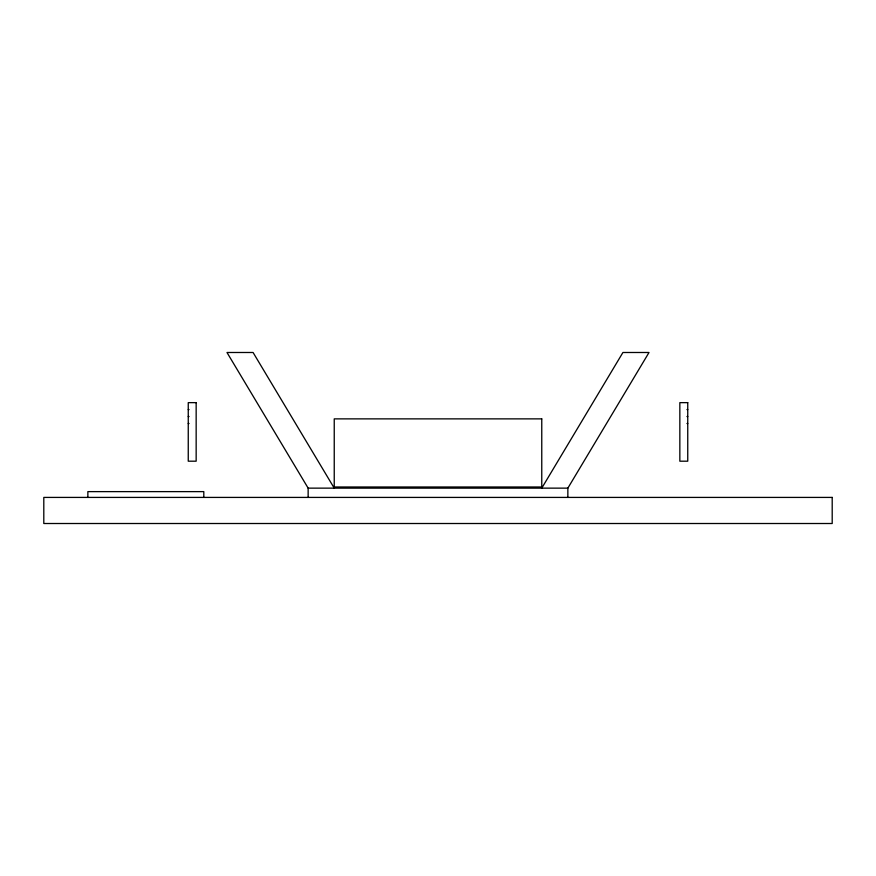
<?xml version="1.0" encoding="UTF-8"?>
<svg xmlns="http://www.w3.org/2000/svg" width="876" height="876" viewBox="0 0 876 876"><rect width="100%" height="100%" fill="white"/><g stroke="black" fill="none" stroke-linecap="round" stroke-linejoin="round"><path stroke-width="1.31" d="M541.762 488.14L622.924 352.491L649.017 352.491L567.856 488.14L567.856 497.415M188.252 409.596L189.03 409.596M686.97 409.596L687.748 409.596M188.252 416.549L189.03 416.549M686.97 416.549L687.748 416.549M188.252 423.502L189.03 423.502M686.97 423.502L687.748 423.502M334.238 488.14L253.076 352.491L226.983 352.491L308.144 488.14L567.856 488.14M308.144 488.14L308.144 497.415M203.801 497.415L203.801 491.622L87.863 491.622L87.863 497.415M196.158 402.642L188.252 402.642L188.252 461.192L196.158 461.192L196.158 402.642M687.748 402.642L679.842 402.642L679.842 461.192L687.748 461.192L687.748 402.642M541.762 418.87L334.238 418.87L334.238 486.99L541.762 486.99L541.762 418.87M832.2 497.415L43.8 497.415L43.8 523.509L832.2 523.509L832.2 497.415"/></g></svg>
